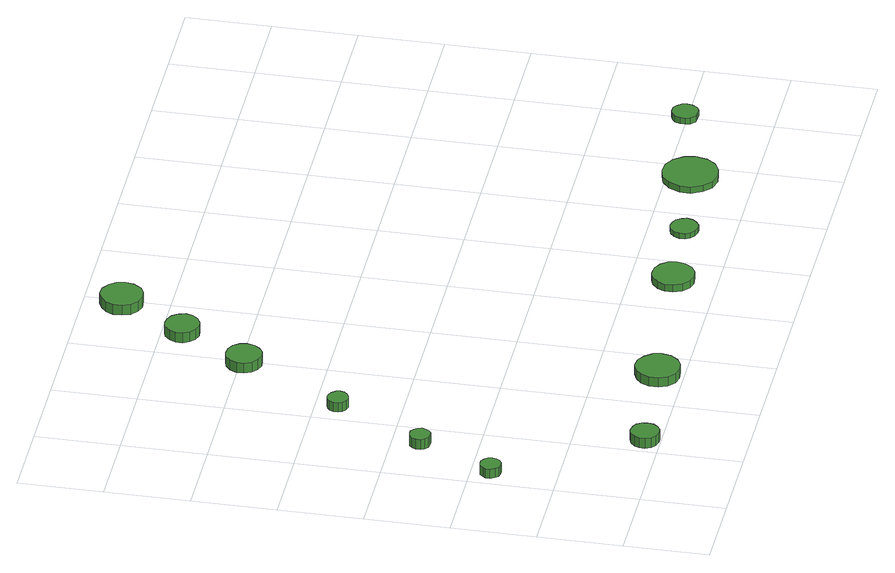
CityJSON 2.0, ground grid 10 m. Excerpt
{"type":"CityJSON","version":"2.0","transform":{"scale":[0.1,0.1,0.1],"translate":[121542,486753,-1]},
"CityObjects":{
"tree1":{"type":"SolitaryVegetationObject","attributes":{"function":"something"},"geometry":[{"type":"MultiSurface","lod":"1","boundaries":[[[0,1,2,3,4,5,6,7,8,9,10,11,12,13,14]],[[15,16,17,18,19,20,21,22,23,24,25,26,27,28,29]],[[0,29,28,1]],[[1,28,27,2]],[[2,27,26,3]],[[3,26,25,4]],[[4,25,24,5]],[[5,24,23,6]],[[6,23,22,7]],[[7,22,21,8]],[[8,21,20,9]],[[9,20,19,10]],[[10,19,18,11]],[[11,18,17,12]],[[12,17,16,13]],[[13,16,15,14]],[[14,15,29,0]]]}]},
"tree2":{"type":"SolitaryVegetationObject","attributes":{"function":"something"},"geometry":[{"type":"MultiSurface","lod":"1","boundaries":[[[30,31,32,33,34,35,36,37,38,39,40,41,42,43,44]],[[45,46,47,48,49,50,51,52,53,54,55,56,57,58,59]],[[30,59,58,31]],[[31,58,57,32]],[[32,57,56,33]],[[33,56,55,34]],[[34,55,54,35]],[[35,54,53,36]],[[36,53,52,37]],[[37,52,51,38]],[[38,51,50,39]],[[39,50,49,40]],[[40,49,48,41]],[[41,48,47,42]],[[42,47,46,43]],[[43,46,45,44]],[[44,45,59,30]]]}]},
"tree3":{"type":"SolitaryVegetationObject","attributes":{"function":"something"},"geometry":[{"type":"MultiSurface","lod":"1","boundaries":[[[60,61,62,63,64,65,66,67,68,69,70,71,72,73,74]],[[75,76,77,78,79,80,81,82,83,84,85,86,87,88,89]],[[60,89,88,61]],[[61,88,87,62]],[[62,87,86,63]],[[63,86,85,64]],[[64,85,84,65]],[[65,84,83,66]],[[66,83,82,67]],[[67,82,81,68]],[[68,81,80,69]],[[69,80,79,70]],[[70,79,78,71]],[[71,78,77,72]],[[72,77,76,73]],[[73,76,75,74]],[[74,75,89,60]]]}]},
"tree4":{"type":"SolitaryVegetationObject","attributes":{"function":"something"},"geometry":[{"type":"MultiSurface","lod":"1","boundaries":[[[90,91,92,93,94,95,96,97,98,99,100,101,102,103,104]],[[105,106,107,108,109,110,111,112,113,114,115,116,117,118,119]],[[90,119,118,91]],[[91,118,117,92]],[[92,117,116,93]],[[93,116,115,94]],[[94,115,114,95]],[[95,114,113,96]],[[96,113,112,97]],[[97,112,111,98]],[[98,111,110,99]],[[99,110,109,100]],[[100,109,108,101]],[[101,108,107,102]],[[102,107,106,103]],[[103,106,105,104]],[[104,105,119,90]]]}]},
"tree5":{"type":"SolitaryVegetationObject","attributes":{"function":"something"},"geometry":[{"type":"MultiSurface","lod":"1","boundaries":[[[120,121,122,123,124,125,126,127,128,129,130,131,132,133,134]],[[135,136,137,138,139,140,141,142,143,144,145,146,147,148,149]],[[120,149,148,121]],[[121,148,147,122]],[[122,147,146,123]],[[123,146,145,124]],[[124,145,144,125]],[[125,144,143,126]],[[126,143,142,127]],[[127,142,141,128]],[[128,141,140,129]],[[129,140,139,130]],[[130,139,138,131]],[[131,138,137,132]],[[132,137,136,133]],[[133,136,135,134]],[[134,135,149,120]]]}]},
"tree6":{"type":"SolitaryVegetationObject","attributes":{"function":"something"},"geometry":[{"type":"MultiSurface","lod":"1","boundaries":[[[150,151,152,153,154,155,156,157,158,159,160,161,162,163,164]],[[165,166,167,168,169,170,171,172,173,174,175,176,177,178,179]],[[150,179,178,151]],[[151,178,177,152]],[[152,177,176,153]],[[153,176,175,154]],[[154,175,174,155]],[[155,174,173,156]],[[156,173,172,157]],[[157,172,171,158]],[[158,171,170,159]],[[159,170,169,160]],[[160,169,168,161]],[[161,168,167,162]],[[162,167,166,163]],[[163,166,165,164]],[[164,165,179,150]]]}]},
"tree7":{"type":"SolitaryVegetationObject","attributes":{"function":"something"},"geometry":[{"type":"MultiSurface","lod":"1","boundaries":[[[180,181,182,183,184,185,186,187,188,189,190,191,192,193,194]],[[195,196,197,198,199,200,201,202,203,204,205,206,207,208,209]],[[180,209,208,181]],[[181,208,207,182]],[[182,207,206,183]],[[183,206,205,184]],[[184,205,204,185]],[[185,204,203,186]],[[186,203,202,187]],[[187,202,201,188]],[[188,201,200,189]],[[189,200,199,190]],[[190,199,198,191]],[[191,198,197,192]],[[192,197,196,193]],[[193,196,195,194]],[[194,195,209,180]]]}]},
"tree8":{"type":"SolitaryVegetationObject","attributes":{"function":"something"},"geometry":[{"type":"MultiSurface","lod":"1","boundaries":[[[210,211,212,213,214,215,216,217,218,219,220,221,222,223,224]],[[225,226,227,228,229,230,231,232,233,234,235,236,237,238,239]],[[210,239,238,211]],[[211,238,237,212]],[[212,237,236,213]],[[213,236,235,214]],[[214,235,234,215]],[[215,234,233,216]],[[216,233,232,217]],[[217,232,231,218]],[[218,231,230,219]],[[219,230,229,220]],[[220,229,228,221]],[[221,228,227,222]],[[222,227,226,223]],[[223,226,225,224]],[[224,225,239,210]]]}]},
"tree9":{"type":"SolitaryVegetationObject","attributes":{"function":"something"},"geometry":[{"type":"MultiSurface","lod":"1","boundaries":[[[240,241,242,243,244,245,246,247,248,249,250,251,252,253,254]],[[255,256,257,258,259,260,261,262,263,264,265,266,267,268,269]],[[240,269,268,241]],[[241,268,267,242]],[[242,267,266,243]],[[243,266,265,244]],[[244,265,264,245]],[[245,264,263,246]],[[246,263,262,247]],[[247,262,261,248]],[[248,261,260,249]],[[249,260,259,250]],[[250,259,258,251]],[[251,258,257,252]],[[252,257,256,253]],[[253,256,255,254]],[[254,255,269,240]]]}]},
"tree10":{"type":"SolitaryVegetationObject","attributes":{"function":"something"},"geometry":[{"type":"MultiSurface","lod":"1","boundaries":[[[270,271,272,273,274,275,276,277,278,279,280,281,282,283,284]],[[285,286,287,288,289,290,291,292,293,294,295,296,297,298,299]],[[270,299,298,271]],[[271,298,297,272]],[[272,297,296,273]],[[273,296,295,274]],[[274,295,294,275]],[[275,294,293,276]],[[276,293,292,277]],[[277,292,291,278]],[[278,291,290,279]],[[279,290,289,280]],[[280,289,288,281]],[[281,288,287,282]],[[282,287,286,283]],[[283,286,285,284]],[[284,285,299,270]]]}]},
"tree11":{"type":"SolitaryVegetationObject","attributes":{"function":"something"},"geometry":[{"type":"MultiSurface","lod":"1","boundaries":[[[300,301,302,303,304,305,306,307,308,309,310,311,312,313,314]],[[315,316,317,318,319,320,321,322,323,324,325,326,327,328,329]],[[300,329,328,301]],[[301,328,327,302]],[[302,327,326,303]],[[303,326,325,304]],[[304,325,324,305]],[[305,324,323,306]],[[306,323,322,307]],[[307,322,321,308]],[[308,321,320,309]],[[309,320,319,310]],[[310,319,318,311]],[[311,318,317,312]],[[312,317,316,313]],[[313,316,315,314]],[[314,315,329,300]]]}]},
"tree12":{"type":"SolitaryVegetationObject","attributes":{"function":"something"},"geometry":[{"type":"MultiSurface","lod":"1","boundaries":[[[330,331,332,333,334,335,336,337,338,339,340,341,342,343,344]],[[345,346,347,348,349,350,351,352,353,354,355,356,357,358,359]],[[330,359,358,331]],[[331,358,357,332]],[[332,357,356,333]],[[333,356,355,334]],[[334,355,354,335]],[[335,354,353,336]],[[336,353,352,337]],[[337,352,351,338]],[[338,351,350,339]],[[339,350,349,340]],[[340,349,348,341]],[[341,348,347,342]],[[342,347,346,343]],[[343,346,345,344]],[[344,345,359,330]]]}]}
},
"vertices":[
[32,177,22],[31,182,22],[28,186,22],[23,189,22],[18,189,22],[13,188,22],[10,184,22],[7,180,22],[7,175,22],[10,170,22],[13,166,22],[18,165,22],[23,165,22],[28,168,22],[31,172,22],[31,172,10],[28,168,10],[23,165,10],[18,165,10],[13,166,10],[10,170,10],[7,175,10],[7,180,10],[10,184,10],[13,188,10],[18,189,10],[23,189,10],[28,186,10],[31,182,10],[32,177,10],
[133,17,25],[132,24,25],[128,30,25],[122,33,25],[115,34,25],[108,32,25],[103,27,25],[100,21,25],[100,14,25],[103,7,25],[108,3,25],[115,1,25],[122,1,25],[128,5,25],[132,10,25],[132,10,12],[128,5,12],[122,1,12],[115,1,12],[108,3,12],[103,7,12],[100,14,12],[100,21,12],[103,27,12],[108,32,12],[115,34,12],[122,33,12],[128,30,12],[132,24,12],[133,17,12],
[82,268,20],[80,273,20],[77,277,20],[73,280,20],[68,280,20],[63,279,20],[59,275,20],[57,271,20],[57,265,20],[59,261,20],[63,257,20],[68,256,20],[73,256,20],[77,259,20],[80,263,20],[80,263,7],[77,259,7],[73,256,7],[68,256,7],[63,257,7],[59,261,7],[57,265,7],[57,271,7],[59,275,7],[63,279,7],[68,280,7],[73,280,7],[77,277,7],[80,273,7],[82,268,7],
[142,374,19],[141,379,19],[137,384,19],[133,386,19],[128,387,19],[123,385,19],[119,382,19],[117,377,19],[117,372,19],[119,367,19],[123,364,19],[128,362,19],[133,363,19],[137,365,19],[141,369,19],[141,369,7],[137,365,7],[133,363,7],[128,362,7],[123,364,7],[119,367,7],[117,372,7],[117,377,7],[119,382,7],[123,385,7],[128,387,7],[133,386,7],[137,384,7],[141,379,7],[142,374,7],
[289,31,19],[287,41,19],[280,50,19],[271,56,19],[260,57,19],[250,53,19],[242,46,19],[238,36,19],[238,25,19],[242,15,19],[250,8,19],[260,5,19],[271,6,19],[280,11,19],[287,20,19],[287,20,7],[280,11,7],[271,6,7],[260,5,7],[250,8,7],[242,15,7],[238,25,7],[238,36,7],[242,46,7],[250,53,7],[260,57,7],[271,56,7],[280,50,7],[287,41,7],[289,31,7],
[219,496,20],[217,505,20],[212,512,20],[205,516,20],[196,517,20],[188,515,20],[181,509,20],[177,501,20],[177,492,20],[181,484,20],[188,478,20],[196,475,20],[205,476,20],[212,481,20],[217,488,20],[217,488,7],[212,481,7],[205,476,7],[196,475,7],[188,478,7],[181,484,7],[177,492,7],[177,501,7],[181,509,7],[188,515,7],[196,517,7],[205,516,7],[212,512,7],[217,505,7],[219,496,7],
[263,576,23],[261,584,23],[256,591,23],[248,595,23],[240,596,23],[232,594,23],[226,588,23],[222,580,23],[222,572,23],[226,564,23],[232,559,23],[240,556,23],[248,557,23],[256,561,23],[261,568,23],[261,568,10],[256,561,10],[248,557,10],[240,556,10],[232,559,10],[226,564,10],[222,572,10],[222,580,10],[226,588,10],[232,594,10],[240,596,10],[248,595,10],[256,591,10],[261,584,10],[263,576,10],
[487,52,16],[485,62,16],[479,70,16],[470,75,16],[459,76,16],[450,73,16],[442,66,16],[438,57,16],[438,47,16],[442,37,16],[450,30,16],[459,27,16],[470,28,16],[479,33,16],[485,42,16],[485,42,7],[479,33,7],[470,28,7],[459,27,7],[450,30,7],[442,37,7],[438,47,7],[438,57,7],[442,66,7],[450,73,7],[459,76,7],[470,75,7],[479,70,7],[485,62,7],[487,52,7],
[312,655,25],[310,665,25],[304,673,25],[295,679,25],[284,680,25],[275,676,25],[267,669,25],[263,660,25],[263,650,25],[267,640,25],[275,633,25],[284,630,25],[295,631,25],[304,636,25],[310,645,25],[310,645,12],[304,636,12],[295,631,12],[284,630,12],[275,633,12],[267,640,12],[263,650,12],[263,660,12],[267,669,12],[275,676,12],[284,680,12],[295,679,12],[304,673,12],[310,665,12],[312,655,12],
[583,59,14],[581,65,14],[577,71,14],[571,74,14],[565,75,14],[558,73,14],[553,68,14],[550,62,14],[550,55,14],[553,49,14],[558,45,14],[565,43,14],[571,43,14],[577,47,14],[581,52,14],[581,52,7],[577,47,7],[571,43,7],[565,43,7],[558,45,7],[553,49,7],[550,55,7],[550,62,7],[553,68,7],[558,73,7],[565,75,7],[571,74,7],[577,71,7],[581,65,7],[583,59,7],
[711,74,15],[708,87,15],[700,98,15],[688,105,15],[675,106,15],[662,102,15],[652,93,15],[646,80,15],[646,67,15],[652,54,15],[662,45,15],[675,41,15],[688,43,15],[700,49,15],[708,60,15],[708,60,7],[700,49,7],[688,43,7],[675,41,7],[662,45,7],[652,54,7],[646,67,7],[646,80,7],[652,93,7],[662,102,7],[675,106,7],[688,105,7],[700,98,7],[708,87,7],[711,74,7],
[818,104,15],[817,110,15],[813,115,15],[808,119,15],[801,119,15],[795,117,15],[790,113,15],[788,107,15],[788,101,15],[790,95,15],[795,90,15],[801,89,15],[808,89,15],[813,92,15],[817,98,15],[817,98,7],[813,92,7],[808,89,7],[801,89,7],[795,90,7],[790,95,7],[788,101,7],[788,107,7],[790,113,7],[795,117,7],[801,119,7],[808,119,7],[813,115,7],[817,110,7],[818,104,7]
]}
